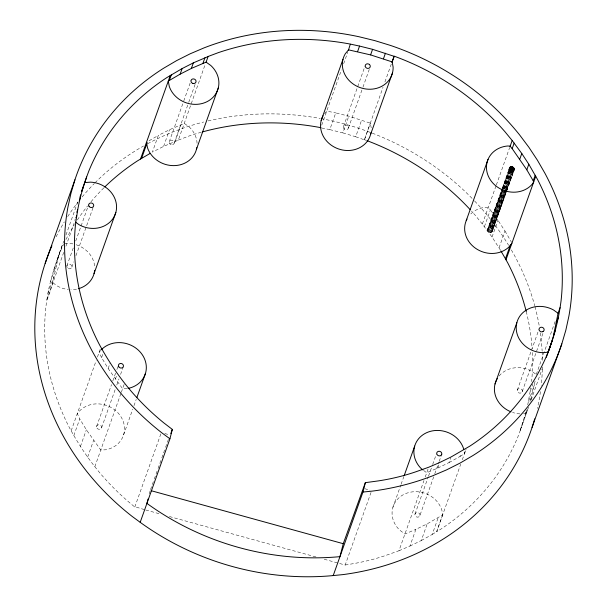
<?xml version="1.0" encoding="UTF-8"?>
<svg xmlns="http://www.w3.org/2000/svg" width="607" height="607" viewBox="0 0 607 607"><rect width="100%" height="100%" fill="white"/><g stroke="black" fill="none" stroke-linecap="round" stroke-linejoin="round"><path stroke-width="0.46" stroke-dasharray="3.04 2.28" d="M506.473 191.334L492.565 230.394C492.565 233.847 486.746 232.845 487.55 229.628L502.095 188.785M63.72 252.398L46.951 299.501L45.927 306.459A246.89 219.195 19.6 0 0 69.395 427.609C78.44 444.332 89.441 460.925 102.105 475.547A246.89 219.195 19.6 0 0 134.162 506.481L144.838 509.751M527.749 404.786L530.814 387.736M46.951 299.501C49.645 279.592 56.861 260.115 63.796 241.169M47.02 299.547C54.971 281.747 55.313 261.822 62.847 243.832M74.911 220.698L75.177 218.93M530.768 399.656L535.162 380.862M520.29 430.166L528.401 407.57L520.29 430.166L526.284 411.053M149.345 493.893L150.225 490.441M66.004 234.955L78.022 201.22M53.613 270.153L59.562 253.445M50.427 281.656L56.375 264.948M47.938 293.348L53.894 276.648M65.935 246.176L74.479 222.185M66.899 265.843L73.538 247.193M75.746 240.979L88.713 204.582M71.846 267.209L73.743 261.875M75.958 255.661L93.03 207.723M197.07 143.351A25.691 22.808 19.6 0 0 188.967 126.734L184.278 123.396L169.543 129.701L158.328 135.407L152.38 152.114L163.594 146.408L178.329 140.103L205.47 63.621M163.594 146.408L169.543 129.701M169.232 141.795L183.458 101.847M183.769 100.959L191.046 80.534M71.178 430.811L96.172 360.604M97.439 357.045L100.921 347.272M174.179 143.161L188.405 103.213M188.724 102.325L195.363 83.675M175.173 141.294L181.129 124.587M73.811 435.56L79.76 418.853L77.317 413.708A25.691 22.808 19.6 0 1 119.473 414.604A25.691 22.808 19.6 0 1 105.368 449.817L100.792 449.992L86.353 429.786L79.76 418.853M127.182 388.556L122.599 388.738L108.167 368.525L101.574 357.591L103.554 352.022M80.405 446.494L86.353 429.786M108.167 368.525L110.155 362.956M96.65 426.326L111.513 384.603M112.773 381.052L115.618 373.062M116.885 369.511L118.153 365.96M87.628 457.124L93.577 440.416M115.383 379.163L116.802 375.179M101.604 427.692L115.512 388.632M116.779 385.081L118.987 378.867M120.573 374.428L123.1 367.326M94.844 466.7L121.021 393.177M121.339 392.289L124.587 383.169M123.555 434.961L132.721 409.217M133.988 405.666L136.203 399.452M134.822 506.989L161.318 432.586M150.544 489.561L153.988 479.879M154.299 478.999L157.752 469.31M158.063 468.429L161.515 458.748M161.826 457.868L165.279 448.186M165.59 447.306L168.412 439.377M321.71 125.179L341.445 69.919M343.661 63.697L347.773 52.149M321.672 127.994L329.806 129.61L335.754 112.91L348.782 116.165L370.346 123.145L371.287 128.229M343.448 126.681L364.944 66.307M329.806 129.61L342.834 132.872L348.782 116.165M348.395 128.047L362.622 88.091M362.94 87.203L369.261 69.448M342.834 132.872L355.694 136.757L361.643 120.049M355.694 136.757L364.397 139.853L383.04 87.249M384.937 81.915L391.265 64.145M364.397 139.853L370.346 123.145M324.237 559.244L345.178 565.026L371.044 492.391M500.434 250.13L492.042 237.034L482.33 224.051L496.04 185.841M496.359 184.953L509.645 147.63M484.424 226.623L490.373 209.916L488.278 207.344L485.767 207.26A25.691 22.808 19.6 0 0 469.879 214.886M502.406 187.897L509.045 169.254M487.489 230.22L508.985 169.854M487.55 229.628L501.443 191.326M502.71 187.775L508.4 171.796M487.603 230.827L502.459 189.096M502.778 188.208L509.098 170.453M488.165 228.611L502.581 189.202M502.899 188.314L508.59 172.335M487.876 231.388L502.733 189.665M503.051 188.777L509.69 170.135M488.673 228.262L489.28 228.05L509.19 172.122M488.301 231.882L510.115 170.628M489.28 228.05L489.932 227.997L503.522 189.824M503.84 188.936L509.85 172.062M488.84 232.269L503.066 192.32M504.334 188.769L510.654 171.015M489.932 227.997L490.593 228.095L504.182 189.923M504.5 189.035L510.502 172.168M489.462 232.519L511.276 171.265M492.565 230.394L491.207 228.353L504.804 190.173M505.123 189.285L511.124 172.418M490.122 232.625L511.936 171.364M491.753 228.733L505.343 190.56M505.661 189.672L511.982 171.918M392.888 507.346L400.787 485.145M401.106 484.257L403.951 476.267M490.775 232.564L512.589 171.311M492.171 229.226L506.086 190.166M506.397 189.278L512.407 172.411M491.374 232.36L506.238 190.628M506.549 189.741L513.188 171.098M492.452 229.795L506.359 190.735M506.678 189.847L512.998 172.085M491.89 232.011L506.428 191.167M506.746 190.279L513.697 170.749M506.784 190.446L513.423 171.804M492.269 231.54L514.083 170.286M492.042 237.034L497.99 220.326L490.373 209.916M499.06 247.77L505.009 231.062L497.99 220.326M345.178 565.026L348.562 564.434A217.048 192.7 19.6 0 0 386.219 555.291L398.966 550.761L423.959 480.562M425.226 477.003L428.709 467.231M414.976 514.159L428.254 476.874M428.565 475.987L432.359 465.334M432.677 464.446L436.471 453.793M419.923 515.525A2.572 2.284 19.6 0 0 417.684 512.558A2.572 2.284 19.6 0 0 414.915 514.759L415.021 515.358A2.572 2.284 19.6 0 0 419.695 516.079L434.468 474.689M434.779 473.801L438.891 462.261M439.21 461.373L441.418 455.159M398.966 550.761L409.937 546.057L415.886 529.35L427.222 523.833L442.609 514.926L441.919 510.388A25.691 22.808 19.6 0 0 404.603 494.052A25.691 22.808 19.6 0 0 399.626 530.063L404.861 534.016L415.886 529.35M423.686 470.501L426.668 472.762L437.7 468.096L439.68 462.526M409.937 546.057L421.273 540.541L427.222 523.833M437.7 468.096L449.036 462.58L450.735 457.807M421.273 540.541L432.214 534.448L438.163 517.741M449.036 462.58L459.977 456.487L461.108 453.3M520.374 430.158L518.021 436.532A246.89 219.195 19.6 0 1 439.999 529.714L436.668 531.732L442.609 514.926M459.977 456.487L464.416 453.672L466.115 448.899M436.668 531.732L460.721 464.196M462.306 459.749L466.1 449.089M517.308 390.119L538.804 329.745M522.255 391.485L543.751 331.111M530.306 391.204L532.809 384.17M536.254 374.496L555.542 320.344M528.583 401.204L534.532 384.497M525.867 412.843L527.126 409.323M529.941 401.409L531.823 396.136M531.133 399.945L543.47 365.285M56.899 260.54L59.228 254.204A246.89 219.195 19.6 0 1 63.598 244.318M324.555 113.729L326.718 111.104L335.754 112.91M432.214 534.448L436.661 531.633M149.072 140.786L158.328 135.407M523.492 413.701L526.239 413.458M64.547 243.71L68.796 243.407A25.691 22.808 19.6 0 1 73.766 244.09M482.33 224.051L475.152 215.189A246.89 219.195 19.6 0 0 471.472 211.061M164.778 433.542L169.11 434.741M364.746 488.711L369.944 490.145M145.748 510.001L160.324 514.023M169.429 516.534L316.042 556.983M364.367 139.678L364.466 139.709A246.89 219.195 19.6 0 1 366.142 140.331M490.593 228.095L491.207 228.353M535.488 373.95L531.633 371.203A25.691 22.808 19.6 0 0 498.279 377.053M178.329 140.103L188.481 136.211A246.89 219.195 19.6 0 1 201.486 132.182M52.968 282.839L57.179 285.935A25.691 22.808 19.6 0 0 68.295 289.516M505.009 231.062L511.405 242.087M101.574 357.591L99.131 352.447A25.691 22.808 19.6 0 1 100.716 350.414M464.143 451.858L464.416 453.672M65.981 239.469A246.89 219.195 19.6 0 1 74.426 224.537M77.37 219.969A246.89 219.195 19.6 0 1 87.514 206.031M90.982 201.797A246.89 219.195 19.6 0 1 104.025 187.692M526.246 311.512A246.89 219.195 19.6 0 1 532.127 348.843M532.331 352.5A246.89 219.195 19.6 0 1 531.611 381.575M519.911 413.891A25.691 22.808 19.6 0 1 512.536 412.426M76.497 289.167A25.691 22.808 19.6 0 1 70.89 289.668M76.186 244.75A25.691 22.808 19.6 0 1 94.745 267.74M56.11 236.844A256.905 228.088 19.6 0 1 64.342 221.904M67.696 216.562A256.905 228.088 19.6 0 1 78.182 201.865M82.157 196.934A256.905 228.088 19.6 0 1 94.381 183.451M95.026 182.798A256.905 228.088 19.6 0 1 143.563 145.984M147.676 143.715A256.905 228.088 19.6 0 1 203.664 122.007M208.095 120.922A256.905 228.088 19.6 0 1 320.117 118.456M321.042 118.631A256.905 228.088 19.6 0 1 371.446 132.827M372.288 133.145A256.905 228.088 19.6 0 1 474.075 200.454M474.72 201.122A256.905 228.088 19.6 0 1 508.598 245.258M511.352 249.909A256.905 228.088 19.6 0 1 534.744 305.784M534.987 306.679A256.905 228.088 19.6 0 1 539.342 326.52M540.336 332.864A256.905 228.088 19.6 0 1 542.127 351.043M542.18 351.954A256.905 228.088 19.6 0 1 542.453 361.939M542.355 369.185A256.905 228.088 19.6 0 1 541.224 385.392M540.442 391.644A256.905 228.088 19.6 0 1 537.362 408.42M67.225 267.604A2.572 2.284 19.6 0 1 69.054 264.212A2.572 2.284 19.6 0 1 71.785 267.399A2.572 2.284 19.6 0 1 67.643 268.097M521.132 392.85L520.533 393.055A2.572 2.284 19.6 0 1 517.43 391.507A2.572 2.284 19.6 0 1 518.621 388.67A2.572 2.284 19.6 0 1 521.929 389.717L522.21 390.286A2.572 2.284 19.6 0 1 521.132 392.85M171.136 144.694L170.521 144.436A2.572 2.284 19.6 0 1 169.846 140.778A2.572 2.284 19.6 0 1 173.852 141.401L174.126 141.962A2.572 2.284 19.6 0 1 171.136 144.694M347.652 125.786L347.105 125.399A2.572 2.284 19.6 0 0 343.494 127.872L343.774 128.441A2.572 2.284 19.6 0 0 347.545 129.245A2.572 2.284 19.6 0 0 347.652 125.786M96.976 428.094A2.572 2.284 19.6 0 0 101.369 428.246A2.572 2.284 19.6 0 0 99.032 424.703A2.572 2.284 19.6 0 0 96.976 428.094"/><path stroke-width="0.91" d="M514.372 169.141C508.438 177.889 507.953 159.998 514.372 169.141L513.423 171.804M76.194 217.602L76.694 215.963L75.678 222.928A246.89 219.195 19.6 0 0 99.138 344.07C108.183 360.801 119.184 377.387 131.848 392.008A246.89 219.195 19.6 0 0 163.905 422.95L172.32 429.399L169.93 438.785L140.187 522.316A256.791 227.982 19.6 0 0 333.213 575.58L342.947 574.601A256.905 228.088 19.6 0 0 534.706 418.845M555.617 329.313L550.215 346.316C555.671 331.627 559.032 316.255 561.073 300.738A246.89 219.195 19.6 0 0 537.605 179.596L528.803 164.239L521.785 153.503L512.179 140.52L509.963 146.742M76.763 216.016C78.872 200.447 83.364 185.31 88.979 170.673A246.89 219.195 19.6 0 1 167.001 77.491L182.13 68.576L193.337 62.87L208.08 56.565L206.092 62.134L191.357 68.439L180.142 74.145L168.283 81.072L169.262 86.369A25.691 22.808 19.6 0 0 207.025 101.688A25.691 22.808 19.6 0 0 210.781 65.48L206.092 62.134M553.63 334.874L558.068 313.242L560.056 307.673M148.025 499.068L146.924 503.385A256.791 227.982 19.6 0 0 339.958 556.649L343.259 543.697L365.353 482.664L378.313 480.903A217.048 192.7 19.6 0 0 415.962 471.753L428.709 467.231L439.68 462.526L451.016 457.01L469.75 446.175A246.89 219.195 19.6 0 0 547.772 352.993L550.117 346.627L548.053 352.204L542.552 352.675A25.691 22.808 19.6 0 1 516.845 322.712A25.691 22.808 19.6 0 1 553.447 309.942L558.068 313.242M333.213 575.58L362.963 492.049L365.353 482.664M79.904 197.495L80.64 194.839M532.073 427.404L561.816 343.873L565.853 330.117L568.903 316.095A256.905 228.088 19.6 0 0 545.025 173.443L537.4 160.18L528.917 147.326L519.6 134.913A256.905 228.088 19.6 0 0 390.225 45.35L374.8 40.623L359.147 36.777A256.905 228.088 19.6 0 0 204.096 47.862L190.097 53.833L176.591 60.632L163.655 68.219A256.905 228.088 19.6 0 0 74.927 179.793L70.898 193.55L67.84 207.571A256.905 228.088 19.6 0 0 91.725 350.224C99.062 363.783 107.621 376.636 117.151 388.753A256.905 228.088 19.6 0 0 161.948 432.92L169.93 438.785M81.672 191.311L86.642 177.009M45.184 263.332L74.927 179.793M81.657 191.387L83.356 186.615M79.32 200.507L80.17 198.125M76.839 212.207L77.688 209.817M76.065 217.746L76.694 215.963M94.032 273.681L115.846 212.427A25.691 22.808 19.6 0 0 90.61 182.146L84.661 182.578M104.685 187.047A246.89 219.195 19.6 0 1 137.25 161.022L140.52 159.042L170.271 75.503M140.52 159.042L141.575 158.389L147.213 142.562M169.338 80.428L171.318 74.858M180.142 74.145L182.13 68.576M191.357 68.439L193.337 62.87M202.935 63.325L204.923 57.756M196.448 149.307L218.262 88.045M136.833 397.676L145.369 373.7M170.84 433.55L172.32 429.399M321.171 120.535L342.985 59.274M348.403 50.373L350.315 44.083A246.89 219.195 19.6 0 0 218.224 52.68L208.004 56.512M357.569 51.648L359.549 46.079L372.577 49.334L394.14 56.322L392.16 61.891L393.101 66.975A25.691 22.808 19.6 0 1 362.091 88.22A25.691 22.808 19.6 0 1 345.292 53.78L348.532 49.85L370.589 54.903L392.16 61.891M370.589 54.903L372.577 49.334M383.457 58.788L385.437 53.219M391.894 62.362L394.209 56.178A246.89 219.195 19.6 0 1 504.895 131.658L512.179 140.52M370.672 134.185L392.486 72.931M466.229 220.652L488.036 159.391M512.187 148.654L510.092 146.09L507.581 145.999A25.691 22.808 19.6 0 0 490.35 179.862A25.691 22.808 19.6 0 0 532.544 183.822L533.758 181.819L533.219 180.825L526.823 169.801L512.187 148.654L514.167 143.085M508.962 169.596L509.592 167.82M509.03 170.021L509.979 167.357M509.22 170.559L510.487 167.001M509.508 171.235L511.086 166.796M510.161 171.174L511.747 166.735M510.821 171.28L512.399 166.842M511.443 171.531L513.021 167.092M511.982 171.918L513.568 167.479M404.27 475.38L414.702 446.084M512.725 171.523L513.985 167.972M513.317 171.197L514.266 168.534M519.804 159.072L521.785 153.503M526.823 169.801L528.803 164.239M526.246 311.512A246.89 219.195 19.6 0 0 507.862 263.127L505.456 258.794L510.464 244.727M533.219 180.825L535.199 175.256M505.995 259.781L535.738 176.25M495.031 383.973L516.845 322.712M556.346 323.243L558.326 317.673M546.323 357.288L550.117 346.627M548.053 352.204L552.195 340.747M511.944 243.073L510.73 245.084A25.691 22.808 19.6 0 1 477.345 249.439A25.691 22.808 19.6 0 1 466.95 219.112M350.618 44.152L359.549 46.079M141.575 158.389L150.066 153.457M362.963 492.049L372.69 491.063A256.905 228.088 19.6 0 0 432.647 475.805L446.653 469.833L460.152 463.042L473.088 455.455A256.905 228.088 19.6 0 0 561.816 343.873M320.875 127.682L320.572 127.614A246.89 219.195 19.6 0 0 202.366 131.939M151.135 490.691L343.259 543.697M75.48 222.101L78.993 224.673A25.691 22.808 19.6 0 0 115.846 212.427M140.187 522.316L132.205 516.451A256.905 228.088 19.6 0 1 51.929 245.774M422.935 469.932L421.44 468.801A25.691 22.808 19.6 0 1 426.418 432.791A25.691 22.808 19.6 0 1 463.733 449.134M500.889 250.919L505.456 258.794M146.469 142.334L147.448 147.622A25.691 22.808 19.6 0 0 173.602 165.628A25.691 22.808 19.6 0 0 196.805 147.638M366.977 140.642A246.89 219.195 19.6 0 1 470.228 209.696M101.308 349.776A25.691 22.808 19.6 0 1 142.106 354.458A25.691 22.808 19.6 0 1 128.092 388.397M94.654 270.32A25.691 22.808 19.6 0 1 78.288 288.75M371.021 132.523A25.691 22.808 19.6 0 1 338.44 148.905A25.691 22.808 19.6 0 1 323.053 115.778M510.957 411.842A25.691 22.808 19.6 0 1 497.338 378.48M441.737 454.271L441.509 454.818A2.572 2.284 19.6 0 1 436.835 454.104L436.729 453.497A2.572 2.284 19.6 0 1 439.498 451.304A2.572 2.284 19.6 0 1 441.737 454.271M542.946 331.589L542.339 331.801A2.572 2.284 19.6 0 1 539.244 330.254A2.572 2.284 19.6 0 1 540.435 327.408A2.572 2.284 19.6 0 1 543.743 328.463L544.016 329.024A2.572 2.284 19.6 0 1 542.946 331.589M192.95 83.432L192.328 83.182A2.572 2.284 19.6 0 1 191.653 79.525A2.572 2.284 19.6 0 1 195.666 80.139L195.94 80.708A2.572 2.284 19.6 0 1 192.95 83.432M369.458 64.524L368.919 64.145A2.572 2.284 19.6 0 0 365.308 66.618L365.589 67.18A2.572 2.284 19.6 0 0 369.352 67.992A2.572 2.284 19.6 0 0 369.458 64.524M118.79 366.833A2.572 2.284 19.6 0 0 123.183 366.985A2.572 2.284 19.6 0 0 120.846 363.441A2.572 2.284 19.6 0 0 118.79 366.833M89.039 206.342A2.572 2.284 19.6 0 0 93.432 206.494A2.572 2.284 19.6 0 0 91.088 202.95A2.572 2.284 19.6 0 0 89.039 206.342"/></g></svg>
